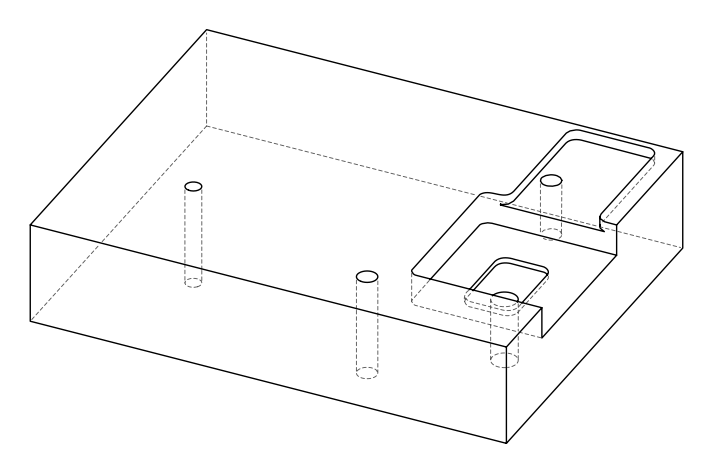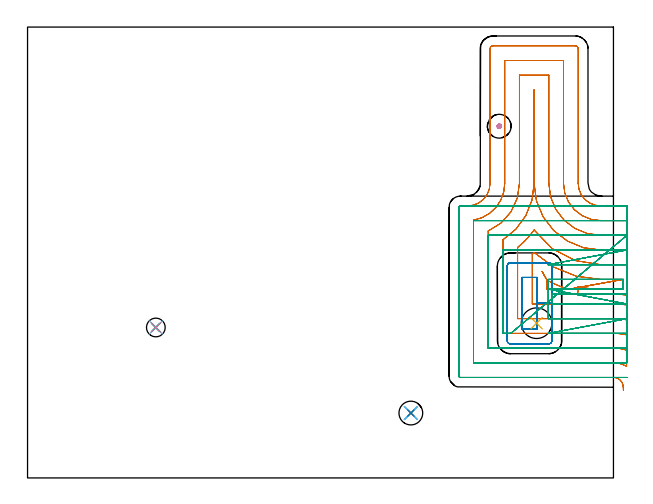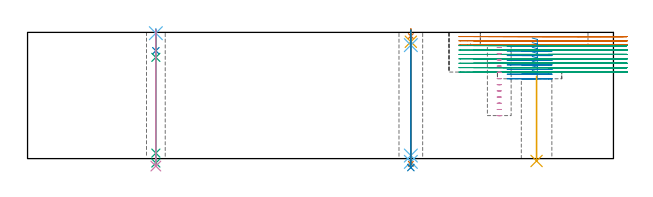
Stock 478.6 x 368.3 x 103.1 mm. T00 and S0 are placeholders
(PLAN: 14 operations, 9 tool changes, 70.8 min)
(1 MILL_OPEN_POCKET | POCKET_OPEN | NXT0201_012 | Follow Part, ap 4, ae 75% | 23.12 min | 334147 mm3)
(2 MILL_RECTANGULAR_POCKET | POCKET_RECTANGULAR_STRAIGHT | NXT0201_012 | Follow Part, ap 4, ae 75% | 6.05 min | 116751 mm3)
(3 MILL_SLOT | SLOT_PARTIAL_RECTANGULAR | NXT0201_012 | Follow Part, ap 4, ae 75% | 38.01 min | 369039 mm3)
(4 MILL_BLIND_HOLE_FROM_SOLID_MATERIAL | STEP1POCKET | NXT0201_012 | Spiral | 0.78 min | 17037 mm3)
(5 INDEXABLE_INSERT_DRILL_THROUGH_HOLE_FROM_SOLID | STEP1HOLE | NXT0302_021 | 0.29 min | 31960 mm3)
(6 SPOT_DRILL | STEP1HOLE_1 | NXT0321_9005460120000 | 0.03 min | 1 mm3)
(7 SPOT_DRILL_1 | STEP1HOLE_2 | NXT0321_9005460120000 | 0.05 min | 195 mm3)
(8 DRILL_BLIND_HOLE_INTO_CENTER | STEP1HOLE_1 | NXT0301_127 | 0.07 min | 1112 mm3)
(9 GUN_DRILL_THROUGH_HOLE | STEP1HOLE_1 | UGT0307_006 | 0.51 min | 5634 mm3)
(10 DRILL_TO_ENLARGE_THROUGH_HOLE | STEP1HOLE_1 | UGT0301_283 | 0.45 min | 12186 mm3)
(11 DRILL_BLIND_HOLE_INTO_CENTER_1 | STEP1HOLE_2 | NXT0301_022 | 0.04 min | 63 mm3)
(12 GUN_DRILL_THROUGH_HOLE_1 | STEP1HOLE_2 | UGT0307_001 | 0.47 min | 1852 mm3)
(13 SPADE_DRILL_TO_ENLARGE_THROUGH_HOLE | STEP1HOLE_2 | UGT0306_003 | 0.44 min | 10460 mm3)
(14 DRILL_TO_ENLARGE_THROUGH_HOLE_1 | STEP1HOLE_2 | UGT0301_261 | 0.45 min | 17826 mm3)
(TOOL NXT0201_012 | ENDMILL 16mm [2P460-1600-NA 1630] | D16 FL38 Z6)
(TOOL NXT0302_021 | Index. Insert Drill 25mm [880-D2500L25-05] | D25 PA176 FL125 Z2)
(TOOL NXT0321_9005460120000 | NC Spot Drill, 142deg, 12mm, Carbide, Uncoated | D12 PA142 FL30 Z2)
(TOOL NXT0301_127 | Carbide Drill 10mm [861.1-1000-030A1-GP GC34] | D10 PA150 FL31.2 Z2)
(TOOL UGT0307_006 | Gun Drill 9 mm | D9 PA130 FL24 Z1)
(TOOL UGT0301_283 | Twist Drill 15.3 mm | D15.3 PA118 FL120 Z2)
(TOOL NXT0301_022 | Carbide Drill 5.1mm [860.1-0510-015A1-MM 2214] | D5.1 PA140 FL28 Z2)
(TOOL UGT0307_001 | Gun Drill 5 mm | D5 PA130 FL24 Z1)
(TOOL UGT0306_003 | Spade Drill 12.5mm | D12.5 PA132 FL10 Z2)
(TOOL UGT0301_261 | Twist Drill 19.4 mm | D19.4 PA118 FL140 Z2)
(OP 1 MILL_OPEN_POCKET)
G17 G21 G94 G90
T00 M6
G54
G17 G0 G90 X489.583 Y149.362 S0 M3
G43 Z113.1 H1
Z99.667
G94 G1 X486.6 Y149.678 F250.
G3 X478.6 Y150.1 R76. F500.
G1 X448.862
G3 X449.649 Y156.215 R8.
X468.2 Y154.2 R86.4
G1 X486.6
Y162.2
X441.934 Y154.1
G2 X424.3 Y161.575 R90.4
G1 X420.352 Y168.596
X424.3 Y161.575
Y154.1
X441.934
X486.6 Y162.2
X468.2
G2 X413.8 Y184.145 R78.4
X412.3 Y182.737 R78.4
G1 Y142.1
X478.6
G2 X486.6 Y141.628 R68.
G1 X489.579 Y141.275 F250.
X489.6 Y174.2
X486.6
X468.2 F500.
G2 X413.8 Y202.526 R66.4
X400.3 Y188.292 R66.4
G1 Y130.1
X478.6
G2 X486.6 Y129.526 R56.
G1 X489.569 Y129.097 F250.
X489.6 Y186.2
X486.6
X468.2 F500.
G2 X413.8 Y240.6 R54.4
G1 Y317.
Y240.6
G2 X388.3 Y194.512 R54.4
G1 Y118.1
X478.6
G2 X486.6 Y117.367 R44.
G1 X489.55 Y116.821 F250.
X489.6 Y198.2
X486.6
X468.2 F500.
G2 X425.8 Y240.6 R42.4
G1 Y329.
X401.8
Y240.6
G2 X376.3 Y201.714 R42.4
G1 Y106.1
X478.6
G2 X486.6 Y105.084 R32.
G1 X489.505 Y104.334 F250.
X489.6 Y210.2
X486.6
X468.2 F500.
G2 X437.8 Y240.6 R30.4
G1 Y341.
X389.8
Y240.6
G2 X364.3 Y210.598 R30.4
G1 Y94.1
X478.6
G2 X486.6 Y92.43 R20.
G1 X489.35 Y91.23 F250.
X489.6 Y222.2
X486.6
X468.2 F500.
G2 X449.8 Y240.6 R18.4
G1 Y350.6
G3 X447.4 Y353. R2.4
G1 X380.2
G3 X377.8 Y350.6 R2.4
G1 Y240.6
G2 X359.4 Y222.2 R18.4
G1 X353.599
G3 X352.3 Y220.9 R1.3
G1 Y83.4
G3 X353.6 Y82.1 R1.3
G1 X478.6
G2 X486.59 Y74.5 R8.
G1 X486.74 Y71.504 F250.
G0 X489.583 Y149.362 Z96.233
G1 X486.6 Y149.678
G3 X478.6 Y150.1 R76. F500.
G1 X448.862
G3 X449.649 Y156.215 R8.
X468.2 Y154.2 R86.4
G1 X486.6
Y162.2
X441.934 Y154.1
G2 X424.3 Y161.575 R90.4
G1 X420.352 Y168.596
X424.3 Y161.575
Y154.1
X441.934
X486.6 Y162.2
X468.2
G2 X413.8 Y184.145 R78.4
X412.3 Y182.737 R78.4
G1 Y142.1
X478.6
G2 X486.6 Y141.628 R68.
G1 X489.579 Y141.275 F250.
X489.6 Y174.2
X486.6
X468.2 F500.
G2 X413.8 Y202.526 R66.4
X400.3 Y188.292 R66.4
G1 Y130.1
X478.6
G2 X486.6 Y129.526 R56.
G1 X489.569 Y129.097 F250.
X489.6 Y186.2
X486.6
X468.2 F500.
G2 X413.8 Y240.6 R54.4
G1 Y317.
Y240.6
G2 X388.3 Y194.512 R54.4
G1 Y118.1
X478.6
G2 X486.6 Y117.367 R44.
G1 X489.55 Y116.821 F250.
X489.6 Y198.2
X486.6
X468.2 F500.
G2 X425.8 Y240.6 R42.4
G1 Y329.
X401.8
Y240.6
G2 X376.3 Y201.714 R42.4
G1 Y106.1
X478.6
G2 X486.6 Y105.084 R32.
G1 X489.505 Y104.334 F250.
X489.6 Y210.2
X486.6
X468.2 F500.
G2 X437.8 Y240.6 R30.4
G1 Y341.
X389.8
Y240.6
G2 X364.3 Y210.598 R30.4
G1 Y94.1
X478.6
G2 X486.6 Y92.43 R20.
G1 X489.35 Y91.23 F250.
X489.6 Y222.2
X486.6
X468.2 F500.
G2 X449.8 Y240.6 R18.4
G1 Y350.6
G3 X447.4 Y353. R2.4
G1 X380.2
G3 X377.8 Y350.6 R2.4
G1 Y240.6
G2 X359.4 Y222.2 R18.4
G1 X353.599
G3 X352.3 Y220.9 R1.3
G1 Y83.4
G3 X353.6 Y82.1 R1.3
G1 X478.6
G2 X486.59 Y74.5 R8.
G1 X486.74 Y71.504 F250.
G0 X489.583 Y149.362 Z92.8
G1 X486.6 Y149.678
G3 X478.6 Y150.1 R76. F500.
G1 X448.862
G3 X449.649 Y156.215 R8.
X468.2 Y154.2 R86.4
G1 X486.6
Y162.2
X441.934 Y154.1
G2 X424.3 Y161.575 R90.4
G1 X420.352 Y168.596
X424.3 Y161.575
Y154.1
X441.934
X486.6 Y162.2
X468.2
G2 X413.8 Y184.145 R78.4
X412.3 Y182.737 R78.4
G1 Y142.1
X478.6
G2 X486.6 Y141.628 R68.
G1 X489.579 Y141.275 F250.
X489.6 Y174.2
X486.6
X468.2 F500.
G2 X413.8 Y202.526 R66.4
X400.3 Y188.292 R66.4
G1 Y130.1
X478.6
G2 X486.6 Y129.526 R56.
G1 X489.569 Y129.097 F250.
X489.6 Y186.2
X486.6
X468.2 F500.
G2 X413.8 Y240.6 R54.4
G1 Y317.
Y240.6
G2 X388.3 Y194.512 R54.4
G1 Y118.1
X478.6
G2 X486.6 Y117.367 R44.
G1 X489.55 Y116.821 F250.
X489.6 Y198.2
X486.6
X468.2 F500.
G2 X425.8 Y240.6 R42.4
G1 Y329.
X401.8
Y240.6
G2 X376.3 Y201.714 R42.4
G1 Y106.1
X478.6
G2 X486.6 Y105.084 R32.
G1 X489.505 Y104.334 F250.
X489.6 Y210.2
X486.6
X468.2 F500.
G2 X437.8 Y240.6 R30.4
G1 Y341.
X389.8
Y240.6
G2 X364.3 Y210.598 R30.4
G1 Y94.1
X478.6
G2 X486.6 Y92.43 R20.
G1 X489.35 Y91.23 F250.
X489.6 Y222.2
X486.6
X468.2 F500.
G2 X449.8 Y240.6 R18.4
G1 Y350.6
G3 X447.4 Y353. R2.4
G1 X380.2
G3 X377.8 Y350.6 R2.4
G1 Y240.6
G2 X359.4 Y222.2 R18.4
G1 X353.599
G3 X352.3 Y220.9 R1.3
G1 Y83.4
G3 X353.6 Y82.1 R1.3
G1 X478.6
G2 X486.59 Y74.5 R8.
G1 X486.74 Y71.504 F250.
G0 Z113.1
M5
M2
(OP 2 MILL_RECTANGULAR_POCKET)
G17 G21 G94 G90
T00 M6
G54
G17 G0 G90 X412.209 Y121.5 S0 M3
G43 Z113.1 H1
Z98.52
G94 G1 X416.4 Z97.397 F250.
Y142.65 Z91.73
Y163.8 F500.
X403.8
Y121.5
X416.4
Y142.65
X428.4
Y173.
G3 X425.6 Y175.8 R2.8
G1 X394.6
G3 X391.8 Y173. R2.8
G1 Y112.3
G3 X394.6 Y109.5 R2.8
G1 X425.6
G3 X428.4 Y112.3 R2.8
G1 Y142.65
Y143.65
G0 X412.209 Y121.5 Z94.73
G1 X416.4 Z93.607 F250.
Y142.65 Z87.94
Y163.8 F500.
X403.8
Y121.5
X416.4
Y142.65
X428.4
Y173.
G3 X425.6 Y175.8 R2.8
G1 X394.6
G3 X391.8 Y173. R2.8
G1 Y112.3
G3 X394.6 Y109.5 R2.8
G1 X425.6
G3 X428.4 Y112.3 R2.8
G1 Y142.65
Y143.65
G0 X412.209 Y121.5 Z90.94
G1 X416.4 Z89.817 F250.
Y142.65 Z84.15
Y163.8 F500.
X403.8
Y121.5
X416.4
Y142.65
X428.4
Y173.
G3 X425.6 Y175.8 R2.8
G1 X394.6
G3 X391.8 Y173. R2.8
G1 Y112.3
G3 X394.6 Y109.5 R2.8
G1 X425.6
G3 X428.4 Y112.3 R2.8
G1 Y142.65
Y143.65
G0 X412.209 Y121.5 Z87.15
G1 X416.4 Z86.027 F250.
Y142.65 Z80.36
Y163.8 F500.
X403.8
Y121.5
X416.4
Y142.65
X428.4
Y173.
G3 X425.6 Y175.8 R2.8
G1 X394.6
G3 X391.8 Y173. R2.8
G1 Y112.3
G3 X394.6 Y109.5 R2.8
G1 X425.6
G3 X428.4 Y112.3 R2.8
G1 Y142.65
Y143.65
G0 X412.209 Y121.5 Z83.36
G1 X416.4 Z82.237 F250.
Y142.65 Z76.57
Y163.8 F500.
X403.8
Y121.5
X416.4
Y142.65
X428.4
Y173.
G3 X425.6 Y175.8 R2.8
G1 X394.6
G3 X391.8 Y173. R2.8
G1 Y112.3
G3 X394.6 Y109.5 R2.8
G1 X425.6
G3 X428.4 Y112.3 R2.8
G1 Y142.65
Y143.65
G0 X412.209 Y121.5 Z79.57
G1 X416.4 Z78.447 F250.
Y142.65 Z72.78
Y163.8 F500.
X403.8
Y121.5
X416.4
Y142.65
X428.4
Y173.
G3 X425.6 Y175.8 R2.8
G1 X394.6
G3 X391.8 Y173. R2.8
G1 Y112.3
G3 X394.6 Y109.5 R2.8
G1 X425.6
G3 X428.4 Y112.3 R2.8
G1 Y142.65
Y143.65
G0 X412.209 Y121.5 Z75.78
G1 X416.4 Z74.657 F250.
Y142.65 Z68.99
Y163.8 F500.
X403.8
Y121.5
X416.4
Y142.65
X428.4
Y173.
G3 X425.6 Y175.8 R2.8
G1 X394.6
G3 X391.8 Y173. R2.8
G1 Y112.3
G3 X394.6 Y109.5 R2.8
G1 X425.6
G3 X428.4 Y112.3 R2.8
G1 Y142.65
Y143.65
G0 X412.209 Y121.5 Z71.99
G1 X416.4 Z70.867 F250.
Y142.65 Z65.2
Y163.8 F500.
X403.8
Y121.5
X416.4
Y142.65
X428.4
Y173.
G3 X425.6 Y175.8 R2.8
G1 X394.6
G3 X391.8 Y173. R2.8
G1 Y112.3
G3 X394.6 Y109.5 R2.8
G1 X425.6
G3 X428.4 Y112.3 R2.8
G1 Y142.65
Y143.65
G0 Z113.1
M5
M2
(OP 3 MILL_SLOT)
G17 G21 G94 G90
T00 M6
G54
G17 G0 G90 X489.6 Y150.1 S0 M3
G43 Z113.1 H1
Z92.3
G94 G1 X486.6 F250.
X428.4 F500.
Y142.1
X486.6
X489.6 F250.
X425.4 Y154.2 F500.
X428.4 F250.
X486.6 F500.
Y162.2
X428.4
X425.4 F250.
Y130.1 F500.
X428.4 F250.
X486.6 F500.
X489.6 F250.
X425.4 Y118.1 F500.
X428.4 F250.
X486.6 F500.
X489.6 F250.
Y174.2
X486.6
X428.12 F500.
X425.12 F250.
X489.6 Y186.2 F500.
X486.6 F250.
X388.3 F500.
Y118.1
X391.8
X394.8 F250.
X489.6 Y198.2 F500.
X486.6 F250.
X376.3 F500.
Y106.1
X486.6
X489.6 F250.
Y210.2
X486.6
X364.3 F500.
Y94.1
X486.6
X489.6 F250.
Y222.2
X486.6
X353.6 F500.
G3 X352.3 Y220.9 R1.3
G1 Y83.4
G3 X353.6 Y82.1 R1.3
G1 X486.6
X489.6 F250.
G0 Y150.1 Z88.7
G1 X486.6
X428.4 F500.
Y142.1
X486.6
X489.6 F250.
X425.4 Y154.2 F500.
X428.4 F250.
X486.6 F500.
Y162.2
X428.4
X425.4 F250.
Y130.1 F500.
X428.4 F250.
X486.6 F500.
X489.6 F250.
X425.4 Y118.1 F500.
X428.4 F250.
X486.6 F500.
X489.6 F250.
Y174.2
X486.6
X428.12 F500.
X425.12 F250.
X489.6 Y186.2 F500.
X486.6 F250.
X388.3 F500.
Y118.1
X391.8
X394.8 F250.
X489.6 Y198.2 F500.
X486.6 F250.
X376.3 F500.
Y106.1
X486.6
X489.6 F250.
Y210.2
X486.6
X364.3 F500.
Y94.1
X486.6
X489.6 F250.
Y222.2
X486.6
X353.6 F500.
G3 X352.3 Y220.9 R1.3
G1 Y83.4
G3 X353.6 Y82.1 R1.3
G1 X486.6
X489.6 F250.
G0 Y150.1 Z85.1
G1 X486.6
X428.4 F500.
Y142.1
X486.6
X489.6 F250.
X425.4 Y154.2 F500.
X428.4 F250.
X486.6 F500.
Y162.2
X428.4
X425.4 F250.
Y130.1 F500.
X428.4 F250.
X486.6 F500.
X489.6 F250.
X425.4 Y118.1 F500.
X428.4 F250.
X486.6 F500.
X489.6 F250.
Y174.2
X486.6
X428.12 F500.
X425.12 F250.
X489.6 Y186.2 F500.
X486.6 F250.
X388.3 F500.
Y118.1
X391.8
X394.8 F250.
X489.6 Y198.2 F500.
X486.6 F250.
X376.3 F500.
Y106.1
X486.6
X489.6 F250.
Y210.2
X486.6
X364.3 F500.
Y94.1
X486.6
X489.6 F250.
Y222.2
X486.6
X353.6 F500.
G3 X352.3 Y220.9 R1.3
G1 Y83.4
G3 X353.6 Y82.1 R1.3
G1 X486.6
X489.6 F250.
G0 Y150.1 Z81.5
G1 X486.6
X428.4 F500.
Y142.1
X486.6
X489.6 F250.
X425.4 Y154.2 F500.
X428.4 F250.
X486.6 F500.
Y162.2
X428.4
X425.4 F250.
Y130.1 F500.
X428.4 F250.
X486.6 F500.
X489.6 F250.
X425.4 Y118.1 F500.
X428.4 F250.
X486.6 F500.
X489.6 F250.
Y174.2
X486.6
X428.12 F500.
X425.12 F250.
X489.6 Y186.2 F500.
X486.6 F250.
X388.3 F500.
Y118.1
X391.8
X394.8 F250.
X489.6 Y198.2 F500.
X486.6 F250.
X376.3 F500.
Y106.1
X486.6
X489.6 F250.
Y210.2
X486.6
X364.3 F500.
Y94.1
X486.6
X489.6 F250.
Y222.2
X486.6
X353.6 F500.
G3 X352.3 Y220.9 R1.3
G1 Y83.4
G3 X353.6 Y82.1 R1.3
G1 X486.6
X489.6 F250.
G0 Y150.1 Z77.9
G1 X486.6
X428.4 F500.
Y142.1
X486.6
X489.6 F250.
X425.4 Y154.2 F500.
X428.4 F250.
X486.6 F500.
Y162.2
X428.4
X425.4 F250.
Y130.1 F500.
X428.4 F250.
X486.6 F500.
X489.6 F250.
X425.4 Y118.1 F500.
X428.4 F250.
X486.6 F500.
X489.6 F250.
Y174.2
X486.6
X428.12 F500.
X425.12 F250.
X489.6 Y186.2 F500.
X486.6 F250.
X388.3 F500.
Y118.1
X391.8
X394.8 F250.
X489.6 Y198.2 F500.
X486.6 F250.
X376.3 F500.
Y106.1
X486.6
X489.6 F250.
Y210.2
X486.6
X364.3 F500.
Y94.1
X486.6
X489.6 F250.
Y222.2
X486.6
X353.6 F500.
G3 X352.3 Y220.9 R1.3
G1 Y83.4
G3 X353.6 Y82.1 R1.3
G1 X486.6
X489.6 F250.
G0 Y150.1 Z74.3
G1 X486.6
X428.4 F500.
Y142.1
X486.6
X489.6 F250.
X425.4 Y154.2 F500.
X428.4 F250.
X486.6 F500.
Y162.2
X428.4
X425.4 F250.
Y130.1 F500.
X428.4 F250.
X486.6 F500.
X489.6 F250.
X425.4 Y118.1 F500.
X428.4 F250.
X486.6 F500.
X489.6 F250.
Y174.2
X486.6
X428.12 F500.
X425.12 F250.
X489.6 Y186.2 F500.
X486.6 F250.
X388.3 F500.
Y118.1
X391.8
X394.8 F250.
X489.6 Y198.2 F500.
X486.6 F250.
X376.3 F500.
Y106.1
X486.6
X489.6 F250.
Y210.2
X486.6
X364.3 F500.
Y94.1
X486.6
X489.6 F250.
Y222.2
X486.6
X353.6 F500.
G3 X352.3 Y220.9 R1.3
G1 Y83.4
G3 X353.6 Y82.1 R1.3
G1 X486.6
X489.6 F250.
G0 Y150.1 Z70.7
G1 X486.6
X428.4 F500.
Y142.1
X486.6
X489.6 F250.
X425.4 Y154.2 F500.
X428.4 F250.
X486.6 F500.
Y162.2
X428.4
X425.4 F250.
Y130.1 F500.
X428.4 F250.
X486.6 F500.
X489.6 F250.
X425.4 Y118.1 F500.
X428.4 F250.
X486.6 F500.
X489.6 F250.
Y174.2
X486.6
X428.12 F500.
X425.12 F250.
X489.6 Y186.2 F500.
X486.6 F250.
X388.3 F500.
Y118.1
X391.8
X394.8 F250.
X489.6 Y198.2 F500.
X486.6 F250.
X376.3 F500.
Y106.1
X486.6
X489.6 F250.
Y210.2
X486.6
X364.3 F500.
Y94.1
X486.6
X489.6 F250.
Y222.2
X486.6
X353.6 F500.
G3 X352.3 Y220.9 R1.3
G1 Y83.4
G3 X353.6 Y82.1 R1.3
G1 X486.6
X489.6 F250.
G0 Z113.1
M5
M2
(OP 4 MILL_BLIND_HOLE_FROM_SOLID_MATERIAL)
G17 G21 G94 G90
T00 M6
G54
G17 G0 G90 X385.3 Y287.3 S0 M3
G43 Z113.1 H1
Z90.742
G94 G3 X386.15 Y288.15 R0.85 F250.
X385.3 Y289. R0.85
X383.6 Y287.3 R1.7
X385.3 Y289. R-1.7
X384.45 Y288.15 R0.85
X385.3 Y287.3 R0.85
G0 Z85.683
G3 X386.15 Y288.15 R0.85
X385.3 Y289. R0.85
X383.6 Y287.3 R1.7
X385.3 Y289. R-1.7
X384.45 Y288.15 R0.85
X385.3 Y287.3 R0.85
G0 Z80.625
G3 X386.15 Y288.15 R0.85
X385.3 Y289. R0.85
X383.6 Y287.3 R1.7
X385.3 Y289. R-1.7
X384.45 Y288.15 R0.85
X385.3 Y287.3 R0.85
G0 Z75.567
G3 X386.15 Y288.15 R0.85
X385.3 Y289. R0.85
X383.6 Y287.3 R1.7
X385.3 Y289. R-1.7
X384.45 Y288.15 R0.85
X385.3 Y287.3 R0.85
G0 Z70.508
G3 X386.15 Y288.15 R0.85
X385.3 Y289. R0.85
X383.6 Y287.3 R1.7
X385.3 Y289. R-1.7
X384.45 Y288.15 R0.85
X385.3 Y287.3 R0.85
G0 Z65.45
G3 X386.15 Y288.15 R0.85
X385.3 Y289. R0.85
X383.6 Y287.3 R1.7
X385.3 Y289. R-1.7
X384.45 Y288.15 R0.85
X385.3 Y287.3 R0.85
G0 Z60.392
G3 X386.15 Y288.15 R0.85
X385.3 Y289. R0.85
X383.6 Y287.3 R1.7
X385.3 Y289. R-1.7
X384.45 Y288.15 R0.85
X385.3 Y287.3 R0.85
G0 Z55.333
G3 X386.15 Y288.15 R0.85
X385.3 Y289. R0.85
X383.6 Y287.3 R1.7
X385.3 Y289. R-1.7
X384.45 Y288.15 R0.85
X385.3 Y287.3 R0.85
G0 Z50.275
G3 X386.15 Y288.15 R0.85
X385.3 Y289. R0.85
X383.6 Y287.3 R1.7
X385.3 Y289. R-1.7
X384.45 Y288.15 R0.85
X385.3 Y287.3 R0.85
G0 Z45.217
G3 X386.15 Y288.15 R0.85
X385.3 Y289. R0.85
X383.6 Y287.3 R1.7
X385.3 Y289. R-1.7
X384.45 Y288.15 R0.85
X385.3 Y287.3 R0.85
G0 Z40.158
G3 X386.15 Y288.15 R0.85
X385.3 Y289. R0.85
X383.6 Y287.3 R1.7
X385.3 Y289. R-1.7
X384.45 Y288.15 R0.85
X385.3 Y287.3 R0.85
G0 Z35.1
G3 X386.15 Y288.15 R0.85
X385.3 Y289. R0.85
X383.6 Y287.3 R1.7
X385.3 Y289. R-1.7
X384.45 Y288.15 R0.85
X385.3 Y287.3 R0.85
G0 Z113.1
M5
M2
(OP 5 INDEXABLE_INSERT_DRILL_THROUGH_HOLE_FROM_SOLID)
G17 G21 G94 G90
T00 M6
G54
G17 G0 G90 X415.8 Y126.4 S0 M3
G43 Z113.1 H1
G94 G81 G98 Z-1.937 F250. R67.2
G80
M5
M2
(OP 6 SPOT_DRILL)
G17 G21 G94 G90
T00 M6
G54
G17 G0 G90 X104.8 Y122.9 S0 M3
G43 Z113.1 H0
G94 G81 G98 Z102.441 F250. R106.1
G80
M5
M2
(OP 7 SPOT_DRILL_1)
G17 G21 G94 G90
T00 M6
G54
G17 G0 G90 X313.1 Y53. S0 M3
G43 Z113.1 H0
G94 G81 G98 Z100.1 F250. R106.1
G80
M5
M2
(OP 8 DRILL_BLIND_HOLE_INTO_CENTER)
G17 G21 G94 G90
T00 M6
G54
G17 G0 G90 X104.8 Y122.9 S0 M3
G43 Z113.1 H1
G94 G81 G98 Z88.1 F250. R105.1
G80
M5
M2
(OP 9 GUN_DRILL_THROUGH_HOLE)
G17 G21 G94 G90
T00 M6
G54
G17 G0 G90 X104.8 Y122.9 M8
G43 Z113.1 H0
Z99.06
S716 M3
G94 G1 Z82.707 F125. M26
G4 X.084
Z4.5 F250.
G4 X.084
Z-3.598 F125.
G4 X.084
M5
M9
G0 Z99.06
Z113.1
M2
(OP 10 DRILL_TO_ENLARGE_THROUGH_HOLE)
G17 G21 G94 G90
T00 M6
G54
G17 G0 G90 X104.8 Y122.9 S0 M3
G43 Z113.1 H0
G94 G73 G98 Z-6.097 F250. Q13.65 R105.1
G80
M5
M2
(OP 11 DRILL_BLIND_HOLE_INTO_CENTER_1)
G17 G21 G94 G90
T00 M6
G54
G17 G0 G90 X313.1 Y53. S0 M3
G43 Z113.1 H1
G94 G81 G98 Z95.45 F250. R105.1
G80
M5
M2
(OP 12 GUN_DRILL_THROUGH_HOLE_1)
G17 G21 G94 G90
T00 M6
G54
G17 G0 G90 X313.1 Y53. M8
G43 Z113.1 H0
Z101.016
S716 M3
G94 G1 Z92.694 F125. M26
G4 X.084
Z2.5 F250.
G4 X.084
Z-2.666 F125.
G4 X.084
M5
M9
G0 Z101.016
Z113.1
M2
(OP 13 SPADE_DRILL_TO_ENLARGE_THROUGH_HOLE)
G17 G21 G94 G90
T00 M6
G54
G17 G0 G90 X313.1 Y53. S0 M3
G43 Z113.1 H0
G94 G73 G98 Z-4.283 F250. Q11.931 R105.1
G80
M5
M2
(OP 14 DRILL_TO_ENLARGE_THROUGH_HOLE_1)
G17 G21 G94 G90
T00 M6
G54
G17 G0 G90 X313.1 Y53. S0 M3
G43 Z113.1 H0
G94 G73 G98 Z-7.328 F250. Q18.405 R105.1
G80
M5
M2
